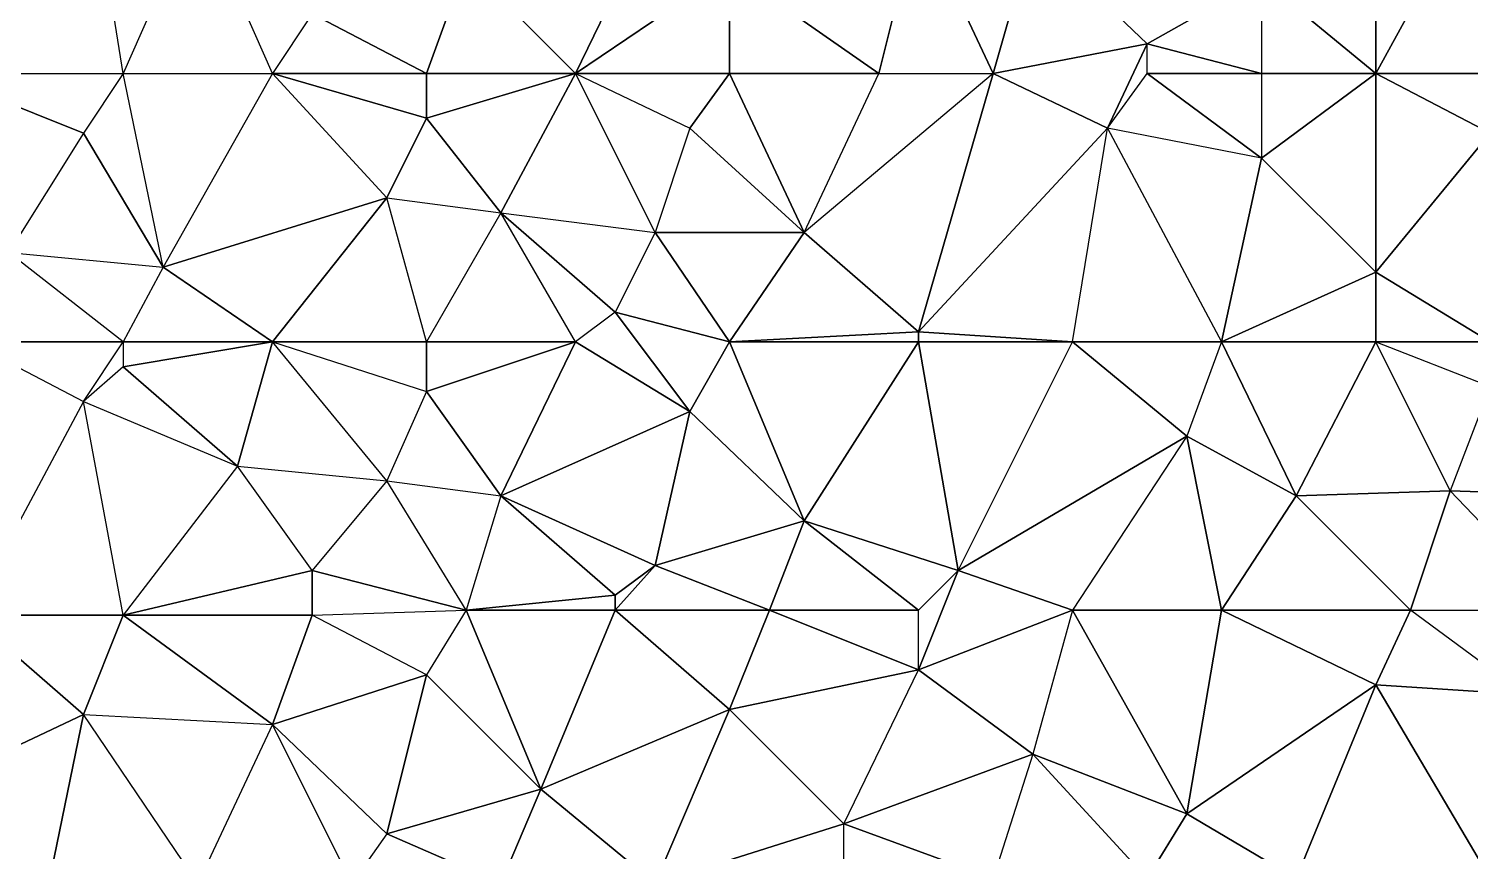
# Model space of a CAD drawing. Header units: metres. Extents: x 121.06818 to 121.07159, y 3.17836 to 3.18313.
# Drawn here: x 121.070965 to 121.071255, y 3.1810825 to 3.181248 of the extents above; entities that cross this region are included whole.
import ezdxf

# ---------------------------------------------------------------- set-up
doc = ezdxf.new("R2010")
doc.units = ezdxf.units.M

msp = doc.modelspace()

# ---------------------------------------------------------------- linework, layer by layer
at = {"layer": 'DELAUNEY15645', "color": 252}
msp.add_3dface([(121.07103, 3.181076, 0.01046), (121.07106, 3.181076, 0.01047), (121.071037, 3.181086, 0.01046)], dxfattribs=at)
at = {"layer": 'DELAUNEY15646', "color": 252}
msp.add_3dface([(121.071159, 3.181077, 0.0105), (121.071129, 3.181077, 0.01049), (121.071129, 3.181088, 0.01049)], dxfattribs=at)
at = {"layer": 'DELAUNEY15653', "color": 252}
msp.add_3dface([(121.070999, 3.181076, 0.01045), (121.07103, 3.181076, 0.01046), (121.071014, 3.181108, 0.01045)], dxfattribs=at)
at = {"layer": 'DELAUNEY15669', "color": 252}
msp.add_3dface([(121.07106, 3.181076, 0.01047), (121.071091, 3.181076, 0.01048), (121.071068, 3.181095, 0.01047)], dxfattribs=at)
at = {"layer": 'DELAUNEY15680', "color": 252}
msp.add_3dface([(121.071091, 3.181076, 0.01048), (121.071129, 3.181077, 0.01049), (121.071129, 3.181088, 0.01049)], dxfattribs=at)
at = {"layer": 'DELAUNEY15688', "color": 252}
msp.add_3dface([(121.070938, 3.181076, 0.01043), (121.070969, 3.181076, 0.01044), (121.070938, 3.181092, 0.01043)], dxfattribs=at)
at = {"layer": 'DELAUNEY15689', "color": 252}
msp.add_3dface([(121.071037, 3.181086, 0.01046), (121.07103, 3.181076, 0.01046), (121.071014, 3.181108, 0.01045)], dxfattribs=at)
at = {"layer": 'DELAUNEY15690', "color": 252}
msp.add_3dface([(121.071037, 3.181086, 0.01046), (121.07106, 3.181076, 0.01047), (121.071068, 3.181095, 0.01047)], dxfattribs=at)
at = {"layer": 'DELAUNEY15691', "color": 252}
msp.add_3dface([(121.071159, 3.181077, 0.0105), (121.07119, 3.181077, 0.01051), (121.071167, 3.181102, 0.0105)], dxfattribs=at)
at = {"layer": 'DELAUNEY15701', "color": 252}
msp.add_3dface([(121.070969, 3.181076, 0.01044), (121.070999, 3.181076, 0.01045), (121.070976, 3.18111, 0.01044)], dxfattribs=at)
at = {"layer": 'DELAUNEY15702', "color": 252}
msp.add_3dface([(121.07119, 3.181077, 0.01051), (121.07122, 3.181077, 0.01052), (121.071198, 3.18109, 0.01051)], dxfattribs=at)
at = {"layer": 'DELAUNEY15703', "color": 252}
msp.add_3dface([(121.07122, 3.181077, 0.01052), (121.071259, 3.181077, 0.01053), (121.071236, 3.181116, 0.01052)], dxfattribs=at)
at = {"layer": 'DELAUNEY15718', "color": 252}
msp.add_3dface([(121.07119, 3.181077, 0.01051), (121.071198, 3.18109, 0.01051), (121.071167, 3.181102, 0.0105)], dxfattribs=at)
at = {"layer": 'DELAUNEY15738', "color": 252}
msp.add_3dface([(121.071198, 3.18109, 0.01051), (121.07122, 3.181077, 0.01052), (121.071236, 3.181116, 0.01052)], dxfattribs=at)
at = {"layer": 'DELAUNEY15750', "color": 252}
msp.add_3dface([(121.071068, 3.181095, 0.01047), (121.071091, 3.181076, 0.01048), (121.071106, 3.181111, 0.01048)], dxfattribs=at)
at = {"layer": 'DELAUNEY15751', "color": 252}
msp.add_3dface([(121.071091, 3.181076, 0.01048), (121.071129, 3.181088, 0.01049), (121.071106, 3.181111, 0.01048)], dxfattribs=at)
at = {"layer": 'DELAUNEY15765', "color": 252}
msp.add_3dface([(121.071159, 3.181077, 0.0105), (121.071129, 3.181088, 0.01049), (121.071167, 3.181102, 0.0105)], dxfattribs=at)
at = {"layer": 'DELAUNEY15774', "color": 252}
msp.add_3dface([(121.070938, 3.181092, 0.01043), (121.070969, 3.181076, 0.01044), (121.070976, 3.18111, 0.01044)], dxfattribs=at)
at = {"layer": 'DELAUNEY15775', "color": 252}
msp.add_3dface([(121.071014, 3.181108, 0.01045), (121.070999, 3.181076, 0.01045), (121.070976, 3.18111, 0.01044)], dxfattribs=at)
at = {"layer": 'DELAUNEY15781', "color": 252}
msp.add_3dface([(121.071037, 3.181086, 0.01046), (121.071068, 3.181095, 0.01047), (121.071045, 3.181118, 0.01046)], dxfattribs=at)
at = {"layer": 'DELAUNEY15789', "color": 252}
msp.add_3dface([(121.071014, 3.181108, 0.01045), (121.071037, 3.181086, 0.01046), (121.071045, 3.181118, 0.01046)], dxfattribs=at)
at = {"layer": 'DELAUNEY15790', "color": 252}
msp.add_3dface([(121.071106, 3.181111, 0.01048), (121.071129, 3.181088, 0.01049), (121.071144, 3.181119, 0.01049)], dxfattribs=at)
at = {"layer": 'DELAUNEY15791', "color": 252}
msp.add_3dface([(121.071167, 3.181102, 0.0105), (121.071198, 3.18109, 0.01051), (121.071175, 3.181131, 0.0105)], dxfattribs=at)
at = {"layer": 'DELAUNEY15792', "color": 252}
msp.add_3dface([(121.071236, 3.181116, 0.01052), (121.071259, 3.181077, 0.01053), (121.071266, 3.181114, 0.01053)], dxfattribs=at)
at = {"layer": 'DELAUNEY15799', "color": 252}
msp.add_3dface([(121.071167, 3.181102, 0.0105), (121.071129, 3.181088, 0.01049), (121.071144, 3.181119, 0.01049)], dxfattribs=at)
at = {"layer": 'DELAUNEY15804', "color": 252}
msp.add_3dface([(121.070938, 3.181092, 0.01043), (121.070976, 3.18111, 0.01044), (121.070953, 3.18113, 0.01043)], dxfattribs=at)
at = {"layer": 'DELAUNEY15805', "color": 252}
msp.add_3dface([(121.071068, 3.181095, 0.01047), (121.071106, 3.181111, 0.01048), (121.071083, 3.181131, 0.01047)], dxfattribs=at)
at = {"layer": 'DELAUNEY15812', "color": 252}
msp.add_3dface([(121.070976, 3.18111, 0.01044), (121.071014, 3.181108, 0.01045), (121.070984, 3.18113, 0.01044)], dxfattribs=at)
at = {"layer": 'DELAUNEY15813', "color": 252}
msp.add_3dface([(121.071045, 3.181118, 0.01046), (121.071068, 3.181095, 0.01047), (121.071053, 3.181131, 0.01046)], dxfattribs=at)
at = {"layer": 'DELAUNEY15814', "color": 252}
msp.add_3dface([(121.071198, 3.18109, 0.01051), (121.071236, 3.181116, 0.01052), (121.071205, 3.181131, 0.01051)], dxfattribs=at)
at = {"layer": 'DELAUNEY15815', "color": 252}
msp.add_3dface([(121.071236, 3.181116, 0.01052), (121.071266, 3.181114, 0.01053), (121.071243, 3.181131, 0.01052)], dxfattribs=at)
at = {"layer": 'DELAUNEY15823', "color": 252}
msp.add_3dface([(121.071167, 3.181102, 0.0105), (121.071144, 3.181119, 0.01049), (121.071175, 3.181131, 0.0105)], dxfattribs=at)
at = {"layer": 'DELAUNEY15841', "color": 252}
msp.add_3dface([(121.071014, 3.181108, 0.01045), (121.071045, 3.181118, 0.01046), (121.071022, 3.18113, 0.01045)], dxfattribs=at)
at = {"layer": 'DELAUNEY15858', "color": 252}
msp.add_3dface([(121.070953, 3.18113, 0.01043), (121.070976, 3.18111, 0.01044), (121.070984, 3.18113, 0.01044)], dxfattribs=at)
at = {"layer": 'DELAUNEY15859', "color": 252}
msp.add_3dface([(121.071068, 3.181095, 0.01047), (121.071083, 3.181131, 0.01047), (121.071053, 3.181131, 0.01046)], dxfattribs=at)
at = {"layer": 'DELAUNEY15860', "color": 252}
msp.add_3dface([(121.071106, 3.181111, 0.01048), (121.071144, 3.181119, 0.01049), (121.071114, 3.181131, 0.01048)], dxfattribs=at)
at = {"layer": 'DELAUNEY15861', "color": 252}
msp.add_3dface([(121.071198, 3.18109, 0.01051), (121.071205, 3.181131, 0.01051), (121.071175, 3.181131, 0.0105)], dxfattribs=at)
at = {"layer": 'DELAUNEY15874', "color": 252}
msp.add_3dface([(121.071083, 3.181131, 0.01047), (121.071106, 3.181111, 0.01048), (121.071114, 3.181131, 0.01048)], dxfattribs=at)
at = {"layer": 'DELAUNEY15875', "color": 252}
msp.add_3dface([(121.071205, 3.181131, 0.01051), (121.071236, 3.181116, 0.01052), (121.071243, 3.181131, 0.01052)], dxfattribs=at)
at = {"layer": 'DELAUNEY15888', "color": 252}
msp.add_3dface([(121.071053, 3.181131, 0.01046), (121.071045, 3.181118, 0.01046), (121.071022, 3.18113, 0.01045)], dxfattribs=at)
at = {"layer": 'DELAUNEY15889', "color": 252}
msp.add_3dface([(121.071175, 3.181131, 0.0105), (121.071205, 3.181131, 0.01051), (121.071198, 3.181166, 0.0105)], dxfattribs=at)
at = {"layer": 'DELAUNEY15891', "color": 252}
msp.add_3dface([(121.071274, 3.181131, 0.01053), (121.071266, 3.181114, 0.01053), (121.071243, 3.181131, 0.01052)], dxfattribs=at)
at = {"layer": 'DELAUNEY15900', "color": 252}
msp.add_3dface([(121.070984, 3.18113, 0.01044), (121.071014, 3.181108, 0.01045), (121.071022, 3.18113, 0.01045)], dxfattribs=at)
at = {"layer": 'DELAUNEY15911', "color": 252}
msp.add_3dface([(121.071053, 3.181131, 0.01046), (121.071083, 3.181131, 0.01047), (121.071083, 3.181134, 0.01047)], dxfattribs=at)
at = {"layer": 'DELAUNEY15912', "color": 252}
msp.add_3dface([(121.071114, 3.181131, 0.01048), (121.071144, 3.181119, 0.01049), (121.071144, 3.181131, 0.01049)], dxfattribs=at)
at = {"layer": 'DELAUNEY15918', "color": 252}
msp.add_3dface([(121.071175, 3.181131, 0.0105), (121.071144, 3.181119, 0.01049), (121.071152, 3.181139, 0.01049)], dxfattribs=at)
at = {"layer": 'DELAUNEY15928', "color": 252}
msp.add_3dface([(121.070984, 3.18113, 0.01044), (121.071022, 3.18113, 0.01045), (121.071022, 3.181139, 0.01045)], dxfattribs=at)
at = {"layer": 'DELAUNEY15940', "color": 252}
msp.add_3dface([(121.070953, 3.18113, 0.01043), (121.070984, 3.18113, 0.01044), (121.070976, 3.181173, 0.01043)], dxfattribs=at)
at = {"layer": 'DELAUNEY15941', "color": 252}
msp.add_3dface([(121.071083, 3.181131, 0.01047), (121.071114, 3.181131, 0.01048), (121.071091, 3.18114, 0.01047)], dxfattribs=at)
at = {"layer": 'DELAUNEY15942', "color": 252}
msp.add_3dface([(121.071144, 3.181119, 0.01049), (121.071144, 3.181131, 0.01049), (121.071152, 3.181139, 0.01049)], dxfattribs=at)
at = {"layer": 'DELAUNEY15951', "color": 252}
msp.add_3dface([(121.071083, 3.181131, 0.01047), (121.071091, 3.18114, 0.01047), (121.071083, 3.181134, 0.01047)], dxfattribs=at)
at = {"layer": 'DELAUNEY15952', "color": 252}
msp.add_3dface([(121.071091, 3.18114, 0.01047), (121.071114, 3.181131, 0.01048), (121.071121, 3.181149, 0.01048)], dxfattribs=at)
at = {"layer": 'DELAUNEY15953', "color": 252}
msp.add_3dface([(121.071114, 3.181131, 0.01048), (121.071144, 3.181131, 0.01049), (121.071121, 3.181149, 0.01048)], dxfattribs=at)
at = {"layer": 'DELAUNEY15954', "color": 252}
msp.add_3dface([(121.071144, 3.181131, 0.01049), (121.071152, 3.181139, 0.01049), (121.071121, 3.181149, 0.01048)], dxfattribs=at)
at = {"layer": 'DELAUNEY15955', "color": 252}
msp.add_3dface([(121.071175, 3.181131, 0.0105), (121.071152, 3.181139, 0.01049), (121.071198, 3.181166, 0.0105)], dxfattribs=at)
at = {"layer": 'DELAUNEY15956', "color": 252}
msp.add_3dface([(121.071243, 3.181131, 0.01052), (121.071274, 3.181131, 0.01053), (121.071251, 3.181155, 0.01052)], dxfattribs=at)
at = {"layer": 'DELAUNEY15964', "color": 252}
msp.add_3dface([(121.071022, 3.18113, 0.01045), (121.071053, 3.181131, 0.01046), (121.071022, 3.181139, 0.01045)], dxfattribs=at)
at = {"layer": 'DELAUNEY15965', "color": 252}
msp.add_3dface([(121.071205, 3.181131, 0.01051), (121.071243, 3.181131, 0.01052), (121.07122, 3.181154, 0.01051)], dxfattribs=at)
at = {"layer": 'DELAUNEY15972', "color": 252}
msp.add_3dface([(121.071053, 3.181131, 0.01046), (121.071083, 3.181134, 0.01047), (121.07106, 3.181154, 0.01046)], dxfattribs=at)
at = {"layer": 'DELAUNEY15990', "color": 252}
msp.add_3dface([(121.070984, 3.18113, 0.01044), (121.071022, 3.181139, 0.01045), (121.071007, 3.18116, 0.01044)], dxfattribs=at)
at = {"layer": 'DELAUNEY15991', "color": 252}
msp.add_3dface([(121.071083, 3.181134, 0.01047), (121.071091, 3.18114, 0.01047), (121.07106, 3.181154, 0.01046)], dxfattribs=at)
at = {"layer": 'DELAUNEY15992', "color": 252}
msp.add_3dface([(121.071205, 3.181131, 0.01051), (121.07122, 3.181154, 0.01051), (121.071198, 3.181166, 0.0105)], dxfattribs=at)
at = {"layer": 'DELAUNEY15993', "color": 252}
msp.add_3dface([(121.07122, 3.181154, 0.01051), (121.071243, 3.181131, 0.01052), (121.071251, 3.181155, 0.01052)], dxfattribs=at)
at = {"layer": 'DELAUNEY16006', "color": 252}
msp.add_3dface([(121.071022, 3.181139, 0.01045), (121.071053, 3.181131, 0.01046), (121.071037, 3.181157, 0.01045)], dxfattribs=at)
at = {"layer": 'DELAUNEY16025', "color": 252}
msp.add_3dface([(121.071007, 3.18116, 0.01044), (121.070984, 3.18113, 0.01044), (121.070976, 3.181173, 0.01043)], dxfattribs=at)
at = {"layer": 'DELAUNEY16026', "color": 252}
msp.add_3dface([(121.071037, 3.181157, 0.01045), (121.071022, 3.181139, 0.01045), (121.071007, 3.18116, 0.01044)], dxfattribs=at)
at = {"layer": 'DELAUNEY16027', "color": 252}
msp.add_3dface([(121.07106, 3.181154, 0.01046), (121.071053, 3.181131, 0.01046), (121.071037, 3.181157, 0.01045)], dxfattribs=at)
at = {"layer": 'DELAUNEY16028', "color": 252}
msp.add_3dface([(121.071251, 3.181155, 0.01052), (121.071274, 3.181131, 0.01053), (121.071281, 3.181154, 0.01053)], dxfattribs=at)
at = {"layer": 'DELAUNEY16058', "color": 252}
msp.add_3dface([(121.071091, 3.18114, 0.01047), (121.071121, 3.181149, 0.01048), (121.071098, 3.181171, 0.01047)], dxfattribs=at)
at = {"layer": 'DELAUNEY16072', "color": 252}
msp.add_3dface([(121.071037, 3.181157, 0.01045), (121.07106, 3.181154, 0.01046), (121.071045, 3.181175, 0.01045)], dxfattribs=at)
at = {"layer": 'DELAUNEY16073', "color": 252}
msp.add_3dface([(121.071121, 3.181149, 0.01048), (121.071152, 3.181139, 0.01049), (121.071144, 3.181185, 0.01048)], dxfattribs=at)
at = {"layer": 'DELAUNEY16074', "color": 252}
msp.add_3dface([(121.07122, 3.181154, 0.01051), (121.071251, 3.181155, 0.01052), (121.071236, 3.181185, 0.01051)], dxfattribs=at)
at = {"layer": 'DELAUNEY16075', "color": 252}
msp.add_3dface([(121.071251, 3.181155, 0.01052), (121.071281, 3.181154, 0.01053), (121.071259, 3.181176, 0.01052)], dxfattribs=at)
at = {"layer": 'DELAUNEY16085', "color": 252}
msp.add_3dface([(121.070976, 3.181173, 0.01043), (121.070953, 3.18113, 0.01043), (121.070953, 3.181185, 0.01042)], dxfattribs=at)
at = {"layer": 'DELAUNEY16086', "color": 252}
msp.add_3dface([(121.07106, 3.181154, 0.01046), (121.071091, 3.18114, 0.01047), (121.071098, 3.181171, 0.01047)], dxfattribs=at)
at = {"layer": 'DELAUNEY16094', "color": 252}
msp.add_3dface([(121.071198, 3.181166, 0.0105), (121.07122, 3.181154, 0.01051), (121.071205, 3.181185, 0.0105)], dxfattribs=at)
at = {"layer": 'DELAUNEY16107', "color": 252}
msp.add_3dface([(121.070976, 3.181173, 0.01043), (121.071007, 3.18116, 0.01044), (121.070984, 3.18118, 0.01043)], dxfattribs=at)
at = {"layer": 'DELAUNEY16108', "color": 252}
msp.add_3dface([(121.071098, 3.181171, 0.01047), (121.071121, 3.181149, 0.01048), (121.071106, 3.181185, 0.01047)], dxfattribs=at)
at = {"layer": 'DELAUNEY16121', "color": 252}
msp.add_3dface([(121.071007, 3.18116, 0.01044), (121.071037, 3.181157, 0.01045), (121.071014, 3.181185, 0.01044)], dxfattribs=at)
at = {"layer": 'DELAUNEY16122', "color": 252}
msp.add_3dface([(121.071198, 3.181166, 0.0105), (121.071152, 3.181139, 0.01049), (121.071175, 3.181185, 0.01049)], dxfattribs=at)
at = {"layer": 'DELAUNEY16130', "color": 252}
msp.add_3dface([(121.070953, 3.181185, 0.01042), (121.070976, 3.181173, 0.01043), (121.070984, 3.181185, 0.01043)], dxfattribs=at)
at = {"layer": 'DELAUNEY16131', "color": 252}
msp.add_3dface([(121.07106, 3.181154, 0.01046), (121.071098, 3.181171, 0.01047), (121.071075, 3.181185, 0.01046)], dxfattribs=at)
at = {"layer": 'DELAUNEY16132', "color": 252}
msp.add_3dface([(121.071152, 3.181139, 0.01049), (121.071175, 3.181185, 0.01049), (121.071144, 3.181185, 0.01048)], dxfattribs=at)
at = {"layer": 'DELAUNEY16133', "color": 252}
msp.add_3dface([(121.071198, 3.181166, 0.0105), (121.071175, 3.181185, 0.01049), (121.071205, 3.181185, 0.0105)], dxfattribs=at)
at = {"layer": 'DELAUNEY16142', "color": 252}
msp.add_3dface([(121.071121, 3.181149, 0.01048), (121.071144, 3.181185, 0.01048), (121.071106, 3.181185, 0.01047)], dxfattribs=at)
at = {"layer": 'DELAUNEY16143', "color": 252}
msp.add_3dface([(121.071259, 3.181176, 0.01052), (121.071251, 3.181155, 0.01052), (121.071236, 3.181185, 0.01051)], dxfattribs=at)
at = {"layer": 'DELAUNEY16156', "color": 252}
msp.add_3dface([(121.071045, 3.181175, 0.01045), (121.071037, 3.181157, 0.01045), (121.071014, 3.181185, 0.01044)], dxfattribs=at)
at = {"layer": 'DELAUNEY16157', "color": 252}
msp.add_3dface([(121.071045, 3.181175, 0.01045), (121.07106, 3.181154, 0.01046), (121.071075, 3.181185, 0.01046)], dxfattribs=at)
at = {"layer": 'DELAUNEY16169', "color": 252}
msp.add_3dface([(121.070984, 3.18118, 0.01043), (121.070976, 3.181173, 0.01043), (121.070984, 3.181185, 0.01043)], dxfattribs=at)
at = {"layer": 'DELAUNEY16170', "color": 252}
msp.add_3dface([(121.070984, 3.18118, 0.01043), (121.071007, 3.18116, 0.01044), (121.071014, 3.181185, 0.01044)], dxfattribs=at)
at = {"layer": 'DELAUNEY16171', "color": 252}
msp.add_3dface([(121.071075, 3.181185, 0.01046), (121.071098, 3.181171, 0.01047), (121.071083, 3.181191, 0.01046)], dxfattribs=at)
at = {"layer": 'DELAUNEY16172', "color": 252}
msp.add_3dface([(121.071144, 3.181185, 0.01048), (121.071175, 3.181185, 0.01049), (121.071144, 3.181187, 0.01048)], dxfattribs=at)
at = {"layer": 'DELAUNEY16173', "color": 252}
msp.add_3dface([(121.07122, 3.181154, 0.01051), (121.071236, 3.181185, 0.01051), (121.071205, 3.181185, 0.0105)], dxfattribs=at)
at = {"layer": 'DELAUNEY16180', "color": 252}
msp.add_3dface([(121.071098, 3.181171, 0.01047), (121.071106, 3.181185, 0.01047), (121.071083, 3.181191, 0.01046)], dxfattribs=at)
at = {"layer": 'DELAUNEY16192', "color": 252}
msp.add_3dface([(121.071236, 3.181185, 0.01051), (121.071259, 3.181176, 0.01052), (121.071259, 3.181185, 0.01052)], dxfattribs=at)
at = {"layer": 'DELAUNEY16200', "color": 252}
msp.add_3dface([(121.071014, 3.181185, 0.01044), (121.071045, 3.181175, 0.01045), (121.071045, 3.181185, 0.01045)], dxfattribs=at)
at = {"layer": 'DELAUNEY16201', "color": 252}
msp.add_3dface([(121.071045, 3.181175, 0.01045), (121.071075, 3.181185, 0.01046), (121.071045, 3.181185, 0.01045)], dxfattribs=at)
at = {"layer": 'DELAUNEY16202', "color": 252}
msp.add_3dface([(121.071106, 3.181185, 0.01047), (121.071144, 3.181185, 0.01048), (121.071144, 3.181187, 0.01048)], dxfattribs=at)
at = {"layer": 'DELAUNEY16210', "color": 252}
msp.add_3dface([(121.070984, 3.18118, 0.01043), (121.071014, 3.181185, 0.01044), (121.070984, 3.181185, 0.01043)], dxfattribs=at)
at = {"layer": 'DELAUNEY16211', "color": 252}
msp.add_3dface([(121.071205, 3.181185, 0.0105), (121.071236, 3.181185, 0.01051), (121.071236, 3.181199, 0.01051)], dxfattribs=at)
at = {"layer": 'DELAUNEY16223', "color": 252}
msp.add_3dface([(121.071083, 3.181191, 0.01046), (121.071075, 3.181185, 0.01046), (121.07106, 3.181211, 0.01045)], dxfattribs=at)
at = {"layer": 'DELAUNEY16234', "color": 252}
msp.add_3dface([(121.071014, 3.181185, 0.01044), (121.071045, 3.181185, 0.01045), (121.071037, 3.181214, 0.01044)], dxfattribs=at)
at = {"layer": 'DELAUNEY16235', "color": 252}
msp.add_3dface([(121.071205, 3.181185, 0.0105), (121.071175, 3.181185, 0.01049), (121.071182, 3.181228, 0.01049)], dxfattribs=at)
at = {"layer": 'DELAUNEY16248', "color": 252}
msp.add_3dface([(121.071045, 3.181185, 0.01045), (121.071075, 3.181185, 0.01046), (121.07106, 3.181211, 0.01045)], dxfattribs=at)
at = {"layer": 'DELAUNEY16249', "color": 252}
msp.add_3dface([(121.071236, 3.181185, 0.01051), (121.071259, 3.181185, 0.01052), (121.071236, 3.181199, 0.01051)], dxfattribs=at)
at = {"layer": 'DELAUNEY16256', "color": 252}
msp.add_3dface([(121.070953, 3.181185, 0.01042), (121.070984, 3.181185, 0.01043), (121.070961, 3.181203, 0.01042)], dxfattribs=at)
at = {"layer": 'DELAUNEY16257', "color": 252}
msp.add_3dface([(121.070984, 3.181185, 0.01043), (121.071014, 3.181185, 0.01044), (121.070992, 3.1812, 0.01043)], dxfattribs=at)
at = {"layer": 'DELAUNEY16258', "color": 252}
msp.add_3dface([(121.071083, 3.181191, 0.01046), (121.071106, 3.181185, 0.01047), (121.071091, 3.181207, 0.01046)], dxfattribs=at)
at = {"layer": 'DELAUNEY16259', "color": 252}
msp.add_3dface([(121.071106, 3.181185, 0.01047), (121.071144, 3.181187, 0.01048), (121.071121, 3.181207, 0.01047)], dxfattribs=at)
at = {"layer": 'DELAUNEY16267', "color": 252}
msp.add_3dface([(121.070992, 3.1812, 0.01043), (121.070984, 3.181185, 0.01043), (121.070961, 3.181203, 0.01042)], dxfattribs=at)
at = {"layer": 'DELAUNEY16268', "color": 252}
msp.add_3dface([(121.071144, 3.181187, 0.01048), (121.071175, 3.181185, 0.01049), (121.071182, 3.181228, 0.01049)], dxfattribs=at)
at = {"layer": 'DELAUNEY16277', "color": 252}
msp.add_3dface([(121.070992, 3.1812, 0.01043), (121.071014, 3.181185, 0.01044), (121.071037, 3.181214, 0.01044)], dxfattribs=at)
at = {"layer": 'DELAUNEY16278', "color": 252}
msp.add_3dface([(121.071106, 3.181185, 0.01047), (121.071121, 3.181207, 0.01047), (121.071091, 3.181207, 0.01046)], dxfattribs=at)
at = {"layer": 'DELAUNEY16279', "color": 252}
msp.add_3dface([(121.071121, 3.181207, 0.01047), (121.071144, 3.181187, 0.01048), (121.071159, 3.181239, 0.01048)], dxfattribs=at)
at = {"layer": 'DELAUNEY16284', "color": 252}
msp.add_3dface([(121.07106, 3.181211, 0.01045), (121.071045, 3.181185, 0.01045), (121.071037, 3.181214, 0.01044)], dxfattribs=at)
at = {"layer": 'DELAUNEY16285', "color": 252}
msp.add_3dface([(121.071205, 3.181185, 0.0105), (121.071236, 3.181199, 0.01051), (121.071213, 3.181222, 0.0105)], dxfattribs=at)
at = {"layer": 'DELAUNEY16296', "color": 252}
msp.add_3dface([(121.071091, 3.181207, 0.01046), (121.071083, 3.181191, 0.01046), (121.07106, 3.181211, 0.01045)], dxfattribs=at)
at = {"layer": 'DELAUNEY16297', "color": 252}
msp.add_3dface([(121.071236, 3.181199, 0.01051), (121.071259, 3.181185, 0.01052), (121.071259, 3.181227, 0.01052)], dxfattribs=at)
at = {"layer": 'DELAUNEY16313', "color": 252}
msp.add_3dface([(121.070961, 3.181203, 0.01042), (121.070992, 3.1812, 0.01043), (121.070976, 3.181227, 0.01042)], dxfattribs=at)
at = {"layer": 'DELAUNEY16317', "color": 252}
msp.add_3dface([(121.071037, 3.181214, 0.01044), (121.07106, 3.181211, 0.01045), (121.071045, 3.18123, 0.01044)], dxfattribs=at)
at = {"layer": 'DELAUNEY16318', "color": 252}
msp.add_3dface([(121.071091, 3.181207, 0.01046), (121.071121, 3.181207, 0.01047), (121.071098, 3.181228, 0.01046)], dxfattribs=at)
at = {"layer": 'DELAUNEY16319', "color": 252}
msp.add_3dface([(121.071205, 3.181185, 0.0105), (121.071213, 3.181222, 0.0105), (121.071182, 3.181228, 0.01049)], dxfattribs=at)
at = {"layer": 'DELAUNEY16326', "color": 252}
msp.add_3dface([(121.071213, 3.181222, 0.0105), (121.071236, 3.181199, 0.01051), (121.071236, 3.181239, 0.01051)], dxfattribs=at)
at = {"layer": 'DELAUNEY16335', "color": 252}
msp.add_3dface([(121.07106, 3.181211, 0.01045), (121.071091, 3.181207, 0.01046), (121.071075, 3.181239, 0.01045)], dxfattribs=at)
at = {"layer": 'DELAUNEY16336', "color": 252}
msp.add_3dface([(121.071236, 3.181199, 0.01051), (121.071259, 3.181227, 0.01052), (121.071236, 3.181239, 0.01051)], dxfattribs=at)
at = {"layer": 'DELAUNEY16346', "color": 252}
msp.add_3dface([(121.070976, 3.181227, 0.01042), (121.070961, 3.181203, 0.01042), (121.070946, 3.181239, 0.01041)], dxfattribs=at)
at = {"layer": 'DELAUNEY16347', "color": 252}
msp.add_3dface([(121.070992, 3.1812, 0.01043), (121.071037, 3.181214, 0.01044), (121.071014, 3.181239, 0.01043)], dxfattribs=at)
at = {"layer": 'DELAUNEY16348', "color": 252}
msp.add_3dface([(121.071144, 3.181187, 0.01048), (121.071182, 3.181228, 0.01049), (121.071159, 3.181239, 0.01048)], dxfattribs=at)
at = {"layer": 'DELAUNEY16349', "color": 252}
msp.add_3dface([(121.071213, 3.181222, 0.0105), (121.071182, 3.181228, 0.01049), (121.07119, 3.181239, 0.01049)], dxfattribs=at)
at = {"layer": 'DELAUNEY16360', "color": 252}
msp.add_3dface([(121.070976, 3.181227, 0.01042), (121.070992, 3.1812, 0.01043), (121.070984, 3.181239, 0.01042)], dxfattribs=at)
at = {"layer": 'DELAUNEY16371', "color": 252}
msp.add_3dface([(121.071014, 3.181239, 0.01043), (121.070992, 3.1812, 0.01043), (121.070984, 3.181239, 0.01042)], dxfattribs=at)
at = {"layer": 'DELAUNEY16372', "color": 252}
msp.add_3dface([(121.071098, 3.181228, 0.01046), (121.071091, 3.181207, 0.01046), (121.071075, 3.181239, 0.01045)], dxfattribs=at)
at = {"layer": 'DELAUNEY16373', "color": 252}
msp.add_3dface([(121.071098, 3.181228, 0.01046), (121.071121, 3.181207, 0.01047), (121.071106, 3.181239, 0.01046)], dxfattribs=at)
at = {"layer": 'DELAUNEY16374', "color": 252}
msp.add_3dface([(121.071121, 3.181207, 0.01047), (121.071136, 3.181239, 0.01047), (121.071159, 3.181239, 0.01048)], dxfattribs=at)
at = {"layer": 'DELAUNEY16375', "color": 252}
msp.add_3dface([(121.071121, 3.181207, 0.01047), (121.071136, 3.181239, 0.01047), (121.071106, 3.181239, 0.01046)], dxfattribs=at)
at = {"layer": 'DELAUNEY16376', "color": 252}
msp.add_3dface([(121.071159, 3.181239, 0.01048), (121.071182, 3.181228, 0.01049), (121.07119, 3.181245, 0.01049)], dxfattribs=at)
at = {"layer": 'DELAUNEY16385', "color": 252}
msp.add_3dface([(121.071014, 3.181239, 0.01043), (121.071037, 3.181214, 0.01044), (121.071045, 3.18123, 0.01044)], dxfattribs=at)
at = {"layer": 'DELAUNEY16386', "color": 252}
msp.add_3dface([(121.071136, 3.181239, 0.01047), (121.071159, 3.181239, 0.01048), (121.071144, 3.181271, 0.01047)], dxfattribs=at)
at = {"layer": 'DELAUNEY16396', "color": 252}
msp.add_3dface([(121.071045, 3.18123, 0.01044), (121.07106, 3.181211, 0.01045), (121.071075, 3.181239, 0.01045)], dxfattribs=at)
at = {"layer": 'DELAUNEY16406', "color": 252}
msp.add_3dface([(121.071213, 3.181222, 0.0105), (121.071236, 3.181239, 0.01051), (121.071213, 3.181239, 0.0105)], dxfattribs=at)
at = {"layer": 'DELAUNEY16407', "color": 252}
msp.add_3dface([(121.071236, 3.181239, 0.01051), (121.071259, 3.181227, 0.01052), (121.071259, 3.181239, 0.01052)], dxfattribs=at)
at = {"layer": 'DELAUNEY16420', "color": 252}
msp.add_3dface([(121.070984, 3.181239, 0.01042), (121.070976, 3.181227, 0.01042), (121.070946, 3.181239, 0.01041)], dxfattribs=at)
at = {"layer": 'DELAUNEY16421', "color": 252}
msp.add_3dface([(121.070984, 3.181239, 0.01042), (121.071014, 3.181239, 0.01043), (121.070999, 3.181273, 0.01042)], dxfattribs=at)
at = {"layer": 'DELAUNEY16422', "color": 252}
msp.add_3dface([(121.071075, 3.181239, 0.01045), (121.071098, 3.181228, 0.01046), (121.071106, 3.181239, 0.01046)], dxfattribs=at)
at = {"layer": 'DELAUNEY16428', "color": 252}
msp.add_3dface([(121.071182, 3.181228, 0.01049), (121.07119, 3.181239, 0.01049), (121.07119, 3.181245, 0.01049)], dxfattribs=at)
at = {"layer": 'DELAUNEY16429', "color": 252}
msp.add_3dface([(121.071213, 3.181222, 0.0105), (121.07119, 3.181239, 0.01049), (121.071213, 3.181239, 0.0105)], dxfattribs=at)
at = {"layer": 'DELAUNEY16436', "color": 252}
msp.add_3dface([(121.071014, 3.181239, 0.01043), (121.071045, 3.18123, 0.01044), (121.071045, 3.181239, 0.01044)], dxfattribs=at)
at = {"layer": 'DELAUNEY16437', "color": 252}
msp.add_3dface([(121.071045, 3.18123, 0.01044), (121.071075, 3.181239, 0.01045), (121.071045, 3.181239, 0.01044)], dxfattribs=at)
at = {"layer": 'DELAUNEY16438', "color": 252}
msp.add_3dface([(121.071106, 3.181239, 0.01046), (121.071136, 3.181239, 0.01047), (121.071106, 3.18126, 0.01046)], dxfattribs=at)
at = {"layer": 'DELAUNEY16445', "color": 252}
msp.add_3dface([(121.071213, 3.181239, 0.0105), (121.07119, 3.181239, 0.01049), (121.07119, 3.181245, 0.01049)], dxfattribs=at)
at = {"layer": 'DELAUNEY16453', "color": 252}
msp.add_3dface([(121.071213, 3.181239, 0.0105), (121.071236, 3.181239, 0.01051), (121.071213, 3.181258, 0.0105)], dxfattribs=at)
at = {"layer": 'DELAUNEY16467', "color": 252}
msp.add_3dface([(121.071014, 3.181239, 0.01043), (121.071045, 3.181239, 0.01044), (121.071022, 3.181251, 0.01043)], dxfattribs=at)
at = {"layer": 'DELAUNEY16468', "color": 252}
msp.add_3dface([(121.071236, 3.181239, 0.01051), (121.071259, 3.181239, 0.01052), (121.071259, 3.181281, 0.01052)], dxfattribs=at)
at = {"layer": 'DELAUNEY16482', "color": 252}
msp.add_3dface([(121.071022, 3.181251, 0.01043), (121.071014, 3.181239, 0.01043), (121.070999, 3.181273, 0.01042)], dxfattribs=at)
at = {"layer": 'DELAUNEY16483', "color": 252}
msp.add_3dface([(121.071045, 3.181239, 0.01044), (121.071075, 3.181239, 0.01045), (121.071053, 3.181261, 0.01044)], dxfattribs=at)
at = {"layer": 'DELAUNEY16495', "color": 252}
msp.add_3dface([(121.071022, 3.181251, 0.01043), (121.071045, 3.181239, 0.01044), (121.071053, 3.181261, 0.01044)], dxfattribs=at)
at = {"layer": 'DELAUNEY16508', "color": 252}
msp.add_3dface([(121.071075, 3.181239, 0.01045), (121.071106, 3.181239, 0.01046), (121.071106, 3.18126, 0.01046)], dxfattribs=at)
at = {"layer": 'DELAUNEY16509', "color": 252}
msp.add_3dface([(121.071159, 3.181239, 0.01048), (121.07119, 3.181245, 0.01049), (121.071167, 3.181267, 0.01048)], dxfattribs=at)
at = {"layer": 'DELAUNEY16514', "color": 252}
msp.add_3dface([(121.070946, 3.181239, 0.01041), (121.070984, 3.181239, 0.01042), (121.070976, 3.181289, 0.01041)], dxfattribs=at)
at = {"layer": 'DELAUNEY16515', "color": 252}
msp.add_3dface([(121.071213, 3.181239, 0.0105), (121.07119, 3.181245, 0.01049), (121.071213, 3.181258, 0.0105)], dxfattribs=at)
at = {"layer": 'DELAUNEY16519', "color": 252}
msp.add_3dface([(121.071053, 3.181261, 0.01044), (121.071075, 3.181239, 0.01045), (121.071091, 3.181272, 0.01045)], dxfattribs=at)
at = {"layer": 'DELAUNEY16527', "color": 252}
msp.add_3dface([(121.071075, 3.181239, 0.01045), (121.071106, 3.18126, 0.01046), (121.071091, 3.181272, 0.01045)], dxfattribs=at)
at = {"layer": 'DELAUNEY16528', "color": 252}
msp.add_3dface([(121.071106, 3.18126, 0.01046), (121.071136, 3.181239, 0.01047), (121.071144, 3.181271, 0.01047)], dxfattribs=at)
at = {"layer": 'DELAUNEY16529', "color": 252}
msp.add_3dface([(121.071159, 3.181239, 0.01048), (121.071167, 3.181267, 0.01048), (121.071144, 3.181271, 0.01047)], dxfattribs=at)
at = {"layer": 'DELAUNEY16530', "color": 252}
msp.add_3dface([(121.071213, 3.181258, 0.0105), (121.07119, 3.181245, 0.01049), (121.071167, 3.181267, 0.01048)], dxfattribs=at)
at = {"layer": 'DELAUNEY16531', "color": 252}
msp.add_3dface([(121.071213, 3.181258, 0.0105), (121.071236, 3.181239, 0.01051), (121.071236, 3.181283, 0.01051)], dxfattribs=at)
at = {"layer": 'DELAUNEY16539', "color": 252}
msp.add_3dface([(121.070999, 3.181273, 0.01042), (121.070984, 3.181239, 0.01042), (121.070976, 3.181289, 0.01041)], dxfattribs=at)
at = {"layer": 'DELAUNEY16565', "color": 252}
msp.add_3dface([(121.071236, 3.181239, 0.01051), (121.071259, 3.181281, 0.01052), (121.071236, 3.181283, 0.01051)], dxfattribs=at)
at = {"layer": 'DELAUNEY16575', "color": 252}
msp.add_3dface([(121.070946, 3.181239, 0.01041), (121.070976, 3.181289, 0.01041), (121.070938, 3.181293, 0.0104)], dxfattribs=at)

doc.saveas('drawing.dxf')
